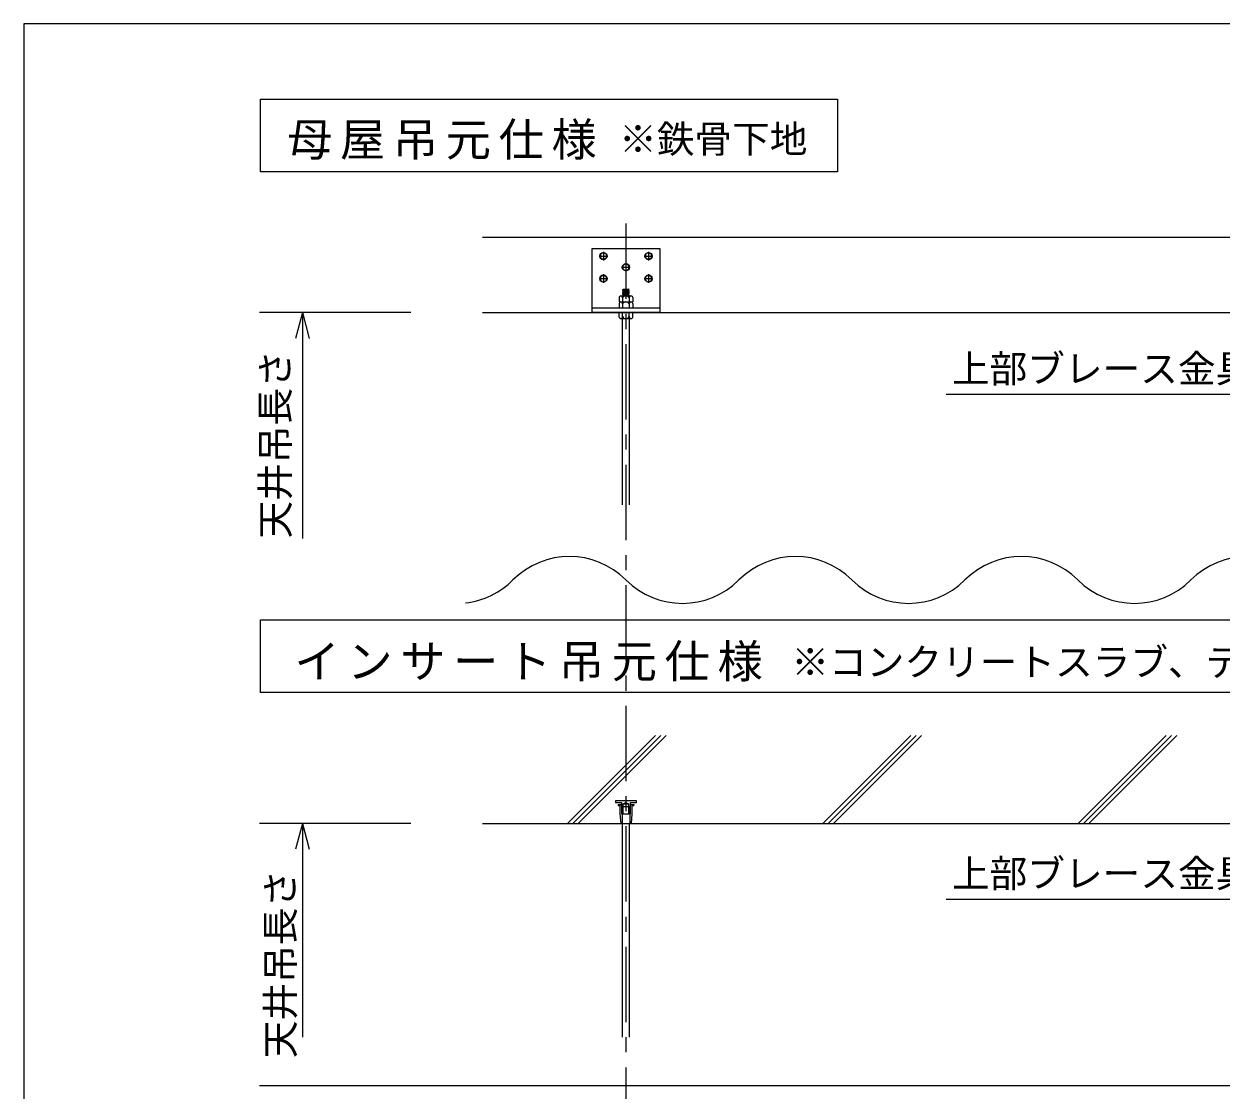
# Model space of a CAD drawing. Units: millimetres at full size, sheet at 1:20; details may follow other scales. Extents: x -4155 to 4045, y -2866 to 2834.
# Drawn here: x -878 to 711, y -1321 to 94 of the extents above; entities that cross this region are included whole.
import ezdxf
from ezdxf.enums import TextEntityAlignment as Align

# ---------------------------------------------------------------- set-up
doc = ezdxf.new("R2010")
doc.units = ezdxf.units.MM
doc.header["$LTSCALE"] = 20
doc.linetypes.add('CHAIN1', pattern=[8, 5, -1, 1, -1])
for name, color, linetype, lineweight in [('1-0_断面', 7, 'Continuous', 9), ('1-1_寸法', 7, 'Continuous', 9), ('1-2_文字', 7, 'Continuous', 9), ('F-1_レイアウト', 7, 'Continuous', 9)]:
    doc.layers.add(name, color=color, linetype=linetype, lineweight=lineweight)
doc.styles.add('ＭＳ ゴシック', font='')
doc.styles.get('ＭＳ ゴシック').set_extended_font_data('MS Gothic')

msp = doc.modelspace()

# ---------------------------------------------------------------- linework, layer by layer
at = {"layer": '1-0_断面', "color": 4, "linetype": 'CHAIN1'}
msp.add_line((-78.74, -171.38), (-78.74, -2062.04), dxfattribs=at)
at = {"layer": '1-0_断面'}
for p, q in [((-269.22, -189.42), (3772.19, -189.42)), ((-123.72, -204.42), (-33.72, -204.42)), ((-33.72, -204.42), (-33.72, -289.42)), ((-114.48, -214.42), (-102.96, -214.42)), ((-108.72, -208.66), (-108.72, -220.18)), ((-54.48, -214.42), (-42.96, -214.42)), ((-48.72, -208.66), (-48.72, -220.18)), ((-84.48, -229.42), (-72.96, -229.42)), ((-78.72, -223.66), (-78.72, -235.18)), ((-114.48, -244.42), (-102.96, -244.42)), ((-108.72, -238.66), (-108.72, -250.18)), ((-54.48, -244.42), (-42.96, -244.42)), ((-48.72, -238.66), (-48.72, -250.18)), ((-87.83, -269.45), (-87.83, -275.42)), ((-85.58, -267.42), (-72.08, -267.42)), ((-83.33, -259.45), (-82.53, -259.97)), ((-83.33, -260.6), (-82.53, -261.12)), ((-83.33, -261.75), (-82.53, -262.27)), ((-83.33, -262.9), (-82.53, -263.42)), ((-83.33, -264.05), (-82.53, -264.57)), ((-83.33, -265.2), (-82.53, -265.72)), ((-83.33, -266.35), (-82.53, -266.87)), ((-83.33, -269.92), (-83.33, -275.42)), ((-83.23, -267.42), (-82.53, -266.87)), ((-75.13, -258.52), (-82.53, -258.82)), ((-75.13, -259.67), (-82.53, -259.97)), ((-75.13, -260.82), (-82.53, -261.12)), ((-75.13, -261.97), (-82.53, -262.27)), ((-75.13, -263.12), (-82.53, -263.42)), ((-75.13, -264.27), (-82.53, -264.57)), ((-75.13, -265.42), (-82.53, -265.72)), ((-75.13, -266.57), (-82.53, -266.87)), ((-74.33, -267.14), (-81.3, -267.42)), ((-74.33, -259.09), (-75.13, -258.52)), ((-74.33, -259.09), (-75.13, -259.67)), ((-74.33, -260.24), (-75.13, -259.67)), ((-74.33, -260.24), (-75.13, -260.82)), ((-74.33, -261.39), (-75.13, -260.82)), ((-74.33, -261.39), (-75.13, -261.97)), ((-74.33, -262.54), (-75.13, -261.97)), ((-74.33, -262.54), (-75.13, -263.12)), ((-74.33, -263.69), (-75.13, -263.12)), ((-74.33, -263.69), (-75.13, -264.27)), ((-74.33, -264.84), (-75.13, -264.27)), ((-74.33, -264.84), (-75.13, -265.42)), ((-74.33, -265.99), (-75.13, -265.42)), ((-74.33, -265.99), (-75.13, -266.57)), ((-74.33, -267.14), (-75.13, -266.57)), ((-74.33, -267.14), (-74.72, -267.42)), ((-74.33, -269.92), (-74.33, -275.42)), ((-69.83, -269.45), (-69.83, -275.42)), ((-123.72, -283.42), (-33.72, -283.42)), ((-87.83, -275.42), (-85.58, -275.42)), ((-87.83, -277.45), (-87.83, -283.42)), ((-87.83, -283.42), (-69.83, -283.42)), ((-85.58, -275.42), (-72.08, -275.42)), ((-83.33, -277.92), (-83.33, -283.42)), ((-74.33, -277.92), (-74.33, -283.42)), ((-72.08, -275.42), (-69.83, -275.42)), ((-69.83, -277.45), (-69.83, -283.42)), ((-269.22, -289.42), (3772.19, -289.42)), ((-87.83, -295.4), (-87.83, -289.42)), ((-85.58, -297.42), (-72.08, -297.42)), ((-83.33, -294.92), (-83.33, -289.42)), ((-83.21, -544.82), (-83.21, -297.42)), ((-74.33, -294.92), (-74.33, -289.42)), ((-74.21, -544.82), (-74.21, -297.42)), ((-69.83, -295.4), (-69.83, -289.42)), ((-92.74, -937.49), (-92.74, -939.99)), ((-64.74, -937.49), (-92.74, -937.49)), ((-64.74, -939.99), (-64.74, -937.49)), ((-92.74, -939.99), (-84.74, -939.99)), ((-89.24, -942.49), (-89.24, -943.99)), ((-89.24, -942.49), (-84.74, -942.49)), ((-89.24, -943.99), (-86.74, -943.99)), ((-86.74, -943.99), (-86.74, -954.99)), ((-84.74, -939.99), (-84.74, -954.99)), ((-83.24, -944.99), (-83.24, -954.99)), ((-83.24, -944.99), (-74.24, -944.99)), ((-82.24, -941.49), (-78.74, -939.99)), ((-82.24, -954.99), (-82.24, -941.49)), ((-82.24, -941.49), (-75.24, -941.49)), ((-78.74, -939.99), (-75.24, -941.49)), ((-75.24, -941.49), (-75.24, -954.99)), ((-74.24, -944.99), (-74.24, -954.99)), ((-72.74, -939.99), (-64.74, -939.99)), ((-72.74, -954.99), (-72.74, -939.99)), ((-72.74, -942.49), (-68.24, -942.49)), ((-70.74, -943.99), (-70.74, -954.99)), ((-70.74, -943.99), (-68.24, -943.99)), ((-68.24, -942.49), (-68.24, -943.99)), ((-269.22, -967.49), (3772.19, -967.49)), ((-86.74, -954.99), (-85.74, -967.49)), ((-85.74, -967.49), (-71.74, -967.49)), ((-84.74, -954.99), (-82.24, -954.99)), ((-83.74, -954.99), (-83.74, -967.49)), ((-83.24, -1251.49), (-83.24, -967.49)), ((-82.24, -954.99), (-75.24, -954.99)), ((-75.24, -954.99), (-72.74, -954.99)), ((-74.24, -1251.49), (-74.24, -967.49)), ((-73.74, -954.99), (-73.74, -967.49)), ((-70.74, -954.99), (-71.74, -967.49))]:
    msp.add_line(p, q, dxfattribs=at)
for points in [[(-33.72, -289.42), (-123.72, -289.42), (-123.72, -204.42)], [(-74.33, -259.09), (-83.33, -259.45), (-82.53, -258.82)], [(-74.33, -260.24), (-83.33, -260.6), (-82.53, -259.97)], [(-74.33, -261.39), (-83.33, -261.75), (-82.53, -261.12)], [(-74.33, -262.54), (-83.33, -262.9), (-82.53, -262.27)], [(-74.33, -263.69), (-83.33, -264.05), (-82.53, -263.42)], [(-74.33, -264.84), (-83.33, -265.2), (-82.53, -264.57)], [(-74.33, -265.99), (-83.33, -266.35), (-82.53, -265.72)]]:
    msp.add_lwpolyline(points, dxfattribs=at)
for points in [[(-112.72, -212.11), (-112.72, -216.73), (-108.72, -219.04), (-104.72, -216.73), (-104.72, -212.11), (-108.72, -209.8)], [(-52.72, -212.11), (-52.72, -216.73), (-48.72, -219.04), (-44.72, -216.73), (-44.72, -212.11), (-48.72, -209.8)], [(-82.72, -227.11), (-82.72, -231.73), (-78.72, -234.04), (-74.72, -231.73), (-74.72, -227.11), (-78.72, -224.8)], [(-112.72, -242.11), (-112.72, -246.73), (-108.72, -249.04), (-104.72, -246.73), (-104.72, -242.11), (-108.72, -239.8)], [(-52.72, -242.11), (-52.72, -246.73), (-48.72, -249.04), (-44.72, -246.73), (-44.72, -242.11), (-48.72, -239.8)]]:
    msp.add_lwpolyline(points, close=True, dxfattribs=at)
for centre in [(-108.72, -214.42), (-48.72, -214.42), (-78.72, -229.42), (-108.72, -244.42), (-48.72, -244.42)]:
    msp.add_circle(centre, 4.8, dxfattribs=at)
for centre, radius, start, end in [((-85.58, -269.68), 2.26, 353.97439, 173.97475), ((-78.83, -272.72), 5.3, 31.89078, 148.10921), ((-72.08, -269.68), 2.26, 6.02525, 186.02559), ((-85.58, -277.68), 2.26, 353.97439, 173.97475), ((-78.83, -280.72), 5.3, 31.89078, 148.10921), ((-72.08, -277.68), 2.26, 6.02525, 186.02559), ((-85.58, -295.16), 2.26, 186.02525, 6.02561), ((-78.83, -292.12), 5.3, 211.89079, 328.10922), ((-72.08, -295.16), 2.26, 173.97441, 353.97475)]:
    msp.add_arc(centre, radius, start, end, dxfattribs=at)
at = {"layer": '1-1_寸法'}
for p, q in [((-156.34, -967.49), (-39.61, -850.75)), ((-149.27, -967.49), (-32.53, -850.75)), ((-142.2, -967.49), (-25.46, -850.75)), ((182.59, -967.49), (299.32, -850.75)), ((189.66, -967.49), (306.4, -850.75)), ((196.73, -967.49), (313.47, -850.75)), ((521.52, -967.49), (638.25, -850.75)), ((528.59, -967.49), (645.33, -850.75)), ((535.66, -967.49), (652.4, -850.75)), ((-565.12, -1315.49), (756.06, -1315.49))]:
    msp.add_line(p, q, dxfattribs=at)
for centre, start, end in [((-153.74, -719.38), 45, 135), ((146.26, -719.38), 45, 135), ((446.26, -719.38), 45, 135), ((746.26, -719.38), 45, 135), ((-303.74, -569.38), 276.56817, 315), ((-3.74, -569.38), 225, 315), ((296.26, -569.38), 225, 315), ((596.26, -569.38), 225, 315)]:
    msp.add_arc(centre, 106.07, start, end, dxfattribs=at)
at = {"layer": '1-2_文字'}
for p, q in [((-364.43, -289.42), (-565.12, -289.42)), ((-508.36, -289.42), (-517.54, -323.71)), ((-508.36, -289.42), (-499.17, -323.71)), ((-508.36, -289.42), (-508.36, -589.42)), ((346.48, -397.94), (764.52, -397.94)), ((-563.98, -697.5), (1213.32, -697.5)), ((-364.43, -967.49), (-565.12, -967.49)), ((-508.36, -967.49), (-517.54, -1001.78)), ((-508.36, -967.49), (-499.17, -1001.78)), ((-508.36, -967.49), (-508.36, -1251.49)), ((346.48, -1068.01), (764.52, -1068.01))]:
    msp.add_line(p, q, dxfattribs=at)
msp.add_lwpolyline([(-563.98, -6.38), (201.87, -6.38), (201.87, -102.75), (-563.98, -102.75)], close=True, dxfattribs=at)
msp.add_lwpolyline([(1213.32, -793.88), (-563.98, -793.88), (-563.98, -697.5)], dxfattribs=at)
at = {"layer": 'F-1_レイアウト'}
for p, q in [((4045.15, 93.62), (-877.93, 93.62)), ((-877.93, 93.62), (-877.93, -2505.65))]:
    msp.add_line(p, q, dxfattribs=at)

# ---------------------------------------------------------------- texts
at = {"layer": '1-2_文字', "style": 'ＭＳ ゴシック'}
for s, p in [('※鉄骨下地', (-87.82, -88.43)), ('上部ブレース金具', (353.97, -393.29)), ('※コンクリートスラブ、デッキプレート等下地', (140.83, -782.64)), ('上部ブレース金具', (353.97, -1063.36))]:
    msp.add_text(s, height=36.66, dxfattribs=at).set_placement(p, align=Align.BOTTOM_LEFT)
for p in [(-515.11, -589.42), (-508.36, -1279.22)]:
    msp.add_text('天井吊長さ', height=36.66, rotation=90, dxfattribs=at).set_placement(p, align=Align.BOTTOM_LEFT)
at = {"layer": '1-2_文字', "char_height": 43.99, "attachment_point": 7, "style": 'ＭＳ ゴシック'}
for s, insert in [('\\T1.17;母屋吊元仕様', (-528.56, -86.74)), ('\\T1.17;インサート吊元仕様', (-518.86, -779.3))]:
    msp.add_mtext(s, dxfattribs=dict(at, insert=insert))

doc.saveas('drawing.dxf')
